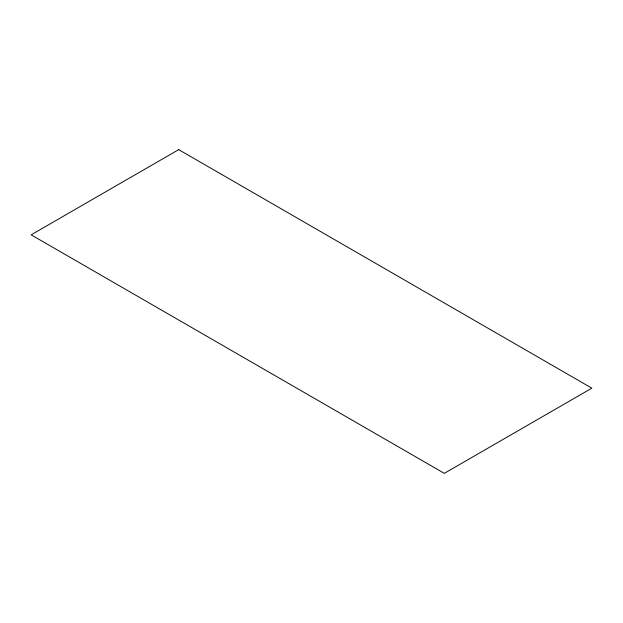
<?xml version="1.0" encoding="UTF-8"?>
<svg xmlns="http://www.w3.org/2000/svg" width="623" height="623" viewBox="0 0 623 623"><rect width="100%" height="100%" fill="white"/><g stroke="black" fill="none" stroke-linecap="round" stroke-linejoin="round"><path stroke-width="0.93" d="M178.7 149.645L31.15 234.832L444.3 473.355L591.85 388.168L178.7 149.645"/></g></svg>
